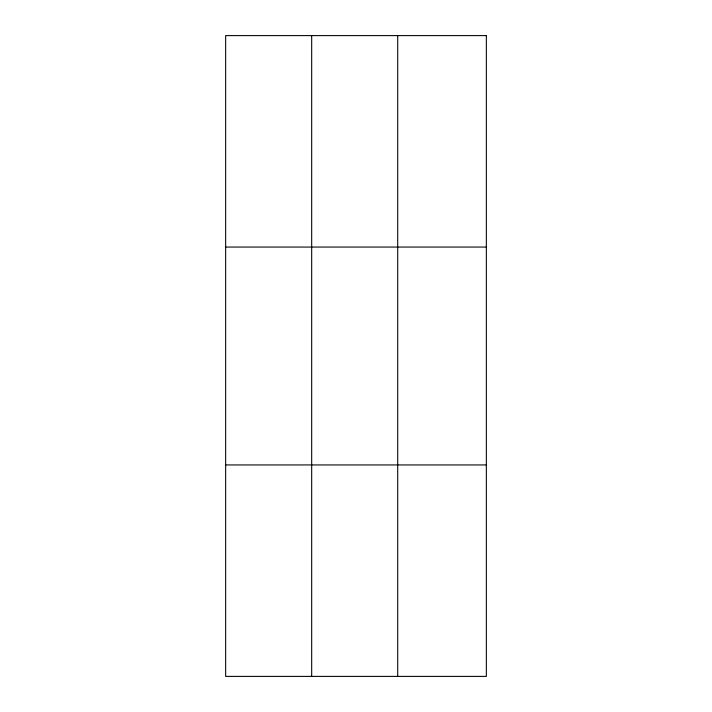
<?xml version="1.0" encoding="UTF-8"?>
<svg xmlns="http://www.w3.org/2000/svg" width="712" height="712" viewBox="0 0 712 712"><rect width="100%" height="100%" fill="white"/><g stroke="black" fill="none" stroke-linecap="round" stroke-linejoin="round"><path stroke-width="1.07" d="M311.678 676.4L311.678 35.6M397.714 676.4L397.714 35.6M225.651 247.064L486.349 247.064M225.651 464.936L486.349 464.936M486.349 35.6L486.349 676.4L225.651 676.4L225.651 35.6L486.349 35.6"/></g></svg>
